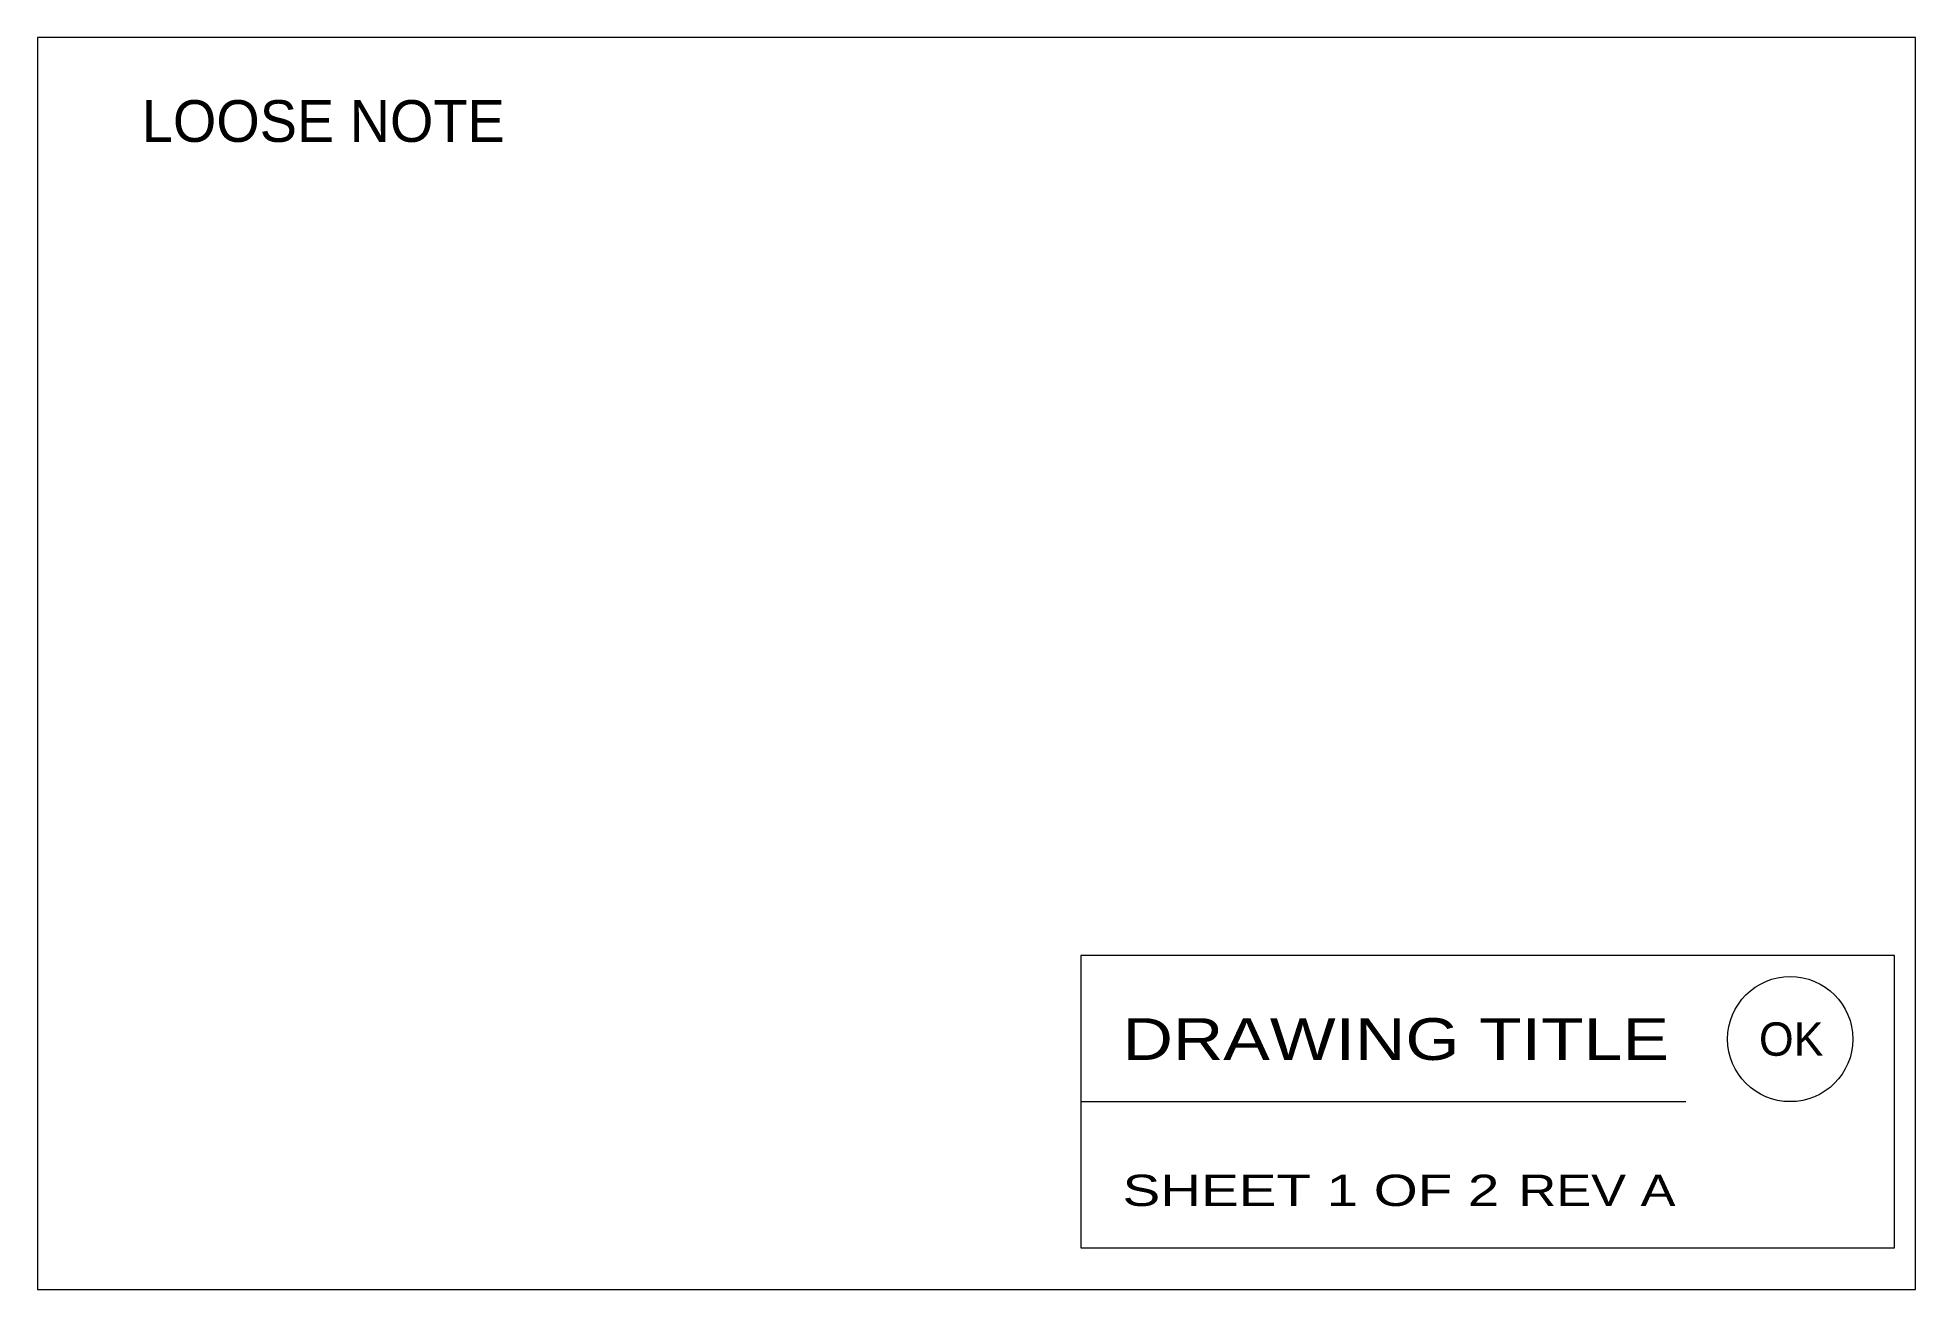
# Model space of a CAD drawing. Header units: metres. Extents: x 0 to 90, y 0 to 60.
import ezdxf
from ezdxf.enums import TextEntityAlignment as Align

# ---------------------------------------------------------------- set-up
doc = ezdxf.new("R2010")
doc.units = ezdxf.units.M
doc.header["$LTSCALE"] = 0.64
doc.layers.add('1', color=7, linetype='Continuous', lineweight=13)
doc.layers.add('4', color=7, linetype='Continuous', lineweight=13)
doc.layers.add('3', color=7, linetype='Continuous')

msp = doc.modelspace()

# ---------------------------------------------------------------- linework, layer by layer
at = {"layer": '1'}
msp.add_lwpolyline([(0, 0), (90, 0), (90, 60), (0, 60)], close=True, dxfattribs=at)
at = {"layer": '4'}
msp.add_line((50, 9), (79, 9), dxfattribs=at)
msp.add_lwpolyline([(50, 2), (89, 2), (89, 16), (50, 16)], close=True, dxfattribs=at)
msp.add_circle((84, 12), 3, dxfattribs=at)

# ---------------------------------------------------------------- texts
at = {"layer": '3'}
msp.add_text('LOOSE NOTE', height=2, dxfattribs=at).set_placement((5, 55))
at = {"layer": '4'}
for s, height, width, p in [('DRAWING TITLE', 2, 1.25, (52, 11)), ('SHEET 1 OF 2', 1.5, 1.35, (52, 4))]:
    msp.add_text(s, height=height, dxfattribs=dict(at, width=width)).set_placement(p)
msp.add_text('OK', height=1.6, dxfattribs=at).set_placement((82.5, 11.2))
at = {"layer": '4', "width": 1.25}
msp.add_text('REV A', height=1.5, dxfattribs=at).set_placement((78.5, 4), align=Align.RIGHT)

doc.saveas('drawing.dxf')
